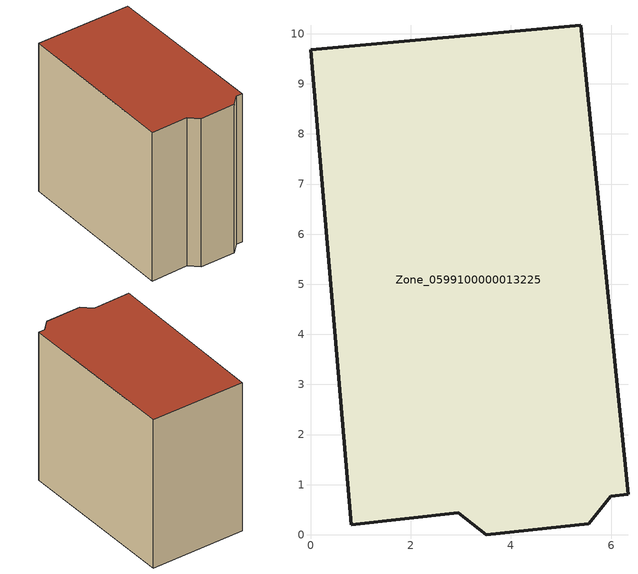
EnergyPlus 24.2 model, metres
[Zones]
Zone_0599100000013225
 floor ground (C_G): 0,9.68 5.39,10.17 6.34,0.81 5.99,0.77 5.55,0.22 3.51,0 2.95,0.44 0.82,0.2 z0
 wall outside (C_F): 5.39,10.17 0,9.68 0.82,0.2 2.95,0.44 3.51,0 5.55,0.22 5.99,0.77 6.34,0.81 5.39,10.17 z0:8.88
 roof outside (C_R): 6.34,0.81 5.39,10.17 0,9.68 0.82,0.2 2.95,0.44 3.51,0 5.55,0.22 5.99,0.77 z8.88
[BUILDING]
Pand.0599100000013225: North Axis=0; Terrain=City; Loads Convergence Tolerance Value=0.04; Temperature Convergence Tolerance Value=0.4; Solar Distribution=FullExterior; Maximum Number of Warmup Days=25; Minimum Number of Warmup Days=1
[Site:Location]
Rotterdam.The.Hague.AP_ZH_NLD Design_Conditions: Latitude=51.96; Longitude=4.45; Time Zone=1; Elevation=-4.5
[SITE:GROUNDTEMPERATURE:BUILDINGSURFACE]
18, 18, 18, 18, 18, 18, 18, 18, 18, 18, 18, 18
[MATERIAL] Thermal Absorptance=0.9; Solar Absorptance=0.7; Visible Absorptance=0.7
Name | Roughness | Thickness | Conductivity | Density | Specific Heat
G.TI.1946 | MediumSmooth | 0.15 | 1 | 540 | 1210
F.TI.1946 | Rough | 0.3 | 0.857143 | 1920 | 840
R.TI.1946 | MediumRough | 0.2 | 0.1 | 1500 | 1000
[CONSTRUCTION]
C_G: G.TI.1946
C_F: F.TI.1946
C_R: R.TI.1946
[ZONE]
Zone_0599100000013225: Type=1; Multiplier=1; Ceiling Height=Autocalculate; Volume=Autocalculate; Floor Area=autocalculate; Part of Total Floor Area=Yes
[ZONEINFILTRATION:DESIGNFLOWRATE]
Infil_Zone_0599100000013225: Zone or ZoneList or Space or SpaceList=Zone_0599100000013225; Schedule=AlwaysOn; Design Flow Rate Calculation Method=Flow/Area; Flow Rate per Floor Area=0.003; Constant Term Coefficient=1; Temperature Term Coefficient=0; Velocity Term Coefficient=0; Velocity Squared Term Coefficient=0
[HVACTEMPLATE:ZONE:IDEALLOADSAIRSYSTEM]
Zone_0599100000013225: Maximum Heating Supply Air Temperature=50; Minimum Cooling Supply Air Temperature=13; Maximum Heating Supply Air Humidity Ratio=0.0156; Minimum Cooling Supply Air Humidity Ratio=0.0077; Heating Limit=NoLimit; Cooling Limit=NoLimit; Dehumidification Control Type=ConstantSensibleHeatRatio; Cooling Sensible Heat Ratio=0.7; Dehumidification Setpoint=60; Humidification Control Type=None; Humidification Setpoint=30; Outdoor Air Method=None; Outdoor Air Flow Rate per Person=0.00944; Outdoor Air Flow Rate per Zone Floor Area=0; Outdoor Air Flow Rate per Zone=0; Demand Controlled Ventilation Type=None; Outdoor Air Economizer Type=NoEconomizer; Heat Recovery Type=None; Sensible Heat Recovery Effectiveness=0.7; Latent Heat Recovery Effectiveness=0.65
[ZONECONTROL:THERMOSTAT]
ThermostatControl_Zone_0599100000013225: Zone or ZoneList=Zone_0599100000013225; Control Type Schedule=DualSetpointControlType; Control 1=Thermostat_Zone_0599100000013225; Temperature Difference Between Cutout And Setpoint=0
[THERMOSTATSETPOINT:DUALSETPOINT]
Thermostat_Zone_0599100000013225: Heating Setpoint Temperature Schedule=HeatingSetpoint_Zone_0599100000013225; Cooling Setpoint Temperature Schedule=CoolingSetpoint_Zone_0599100000013225
[SCHEDULE:COMPACT]
HeatingSetpoint_Zone_0599100000013225: Through: 12/31, For: AllDays, Until: 24:00, 21
CoolingSetpoint_Zone_0599100000013225: Through: 12/31, For: AllDays, Until: 24:00, 24
DualSetpointControlType: Through: 12/31, For: AllDays, Until: 24:00, 4
AlwaysOn: Through: 12/31, For: AllDays, Until: 24:00, 1
